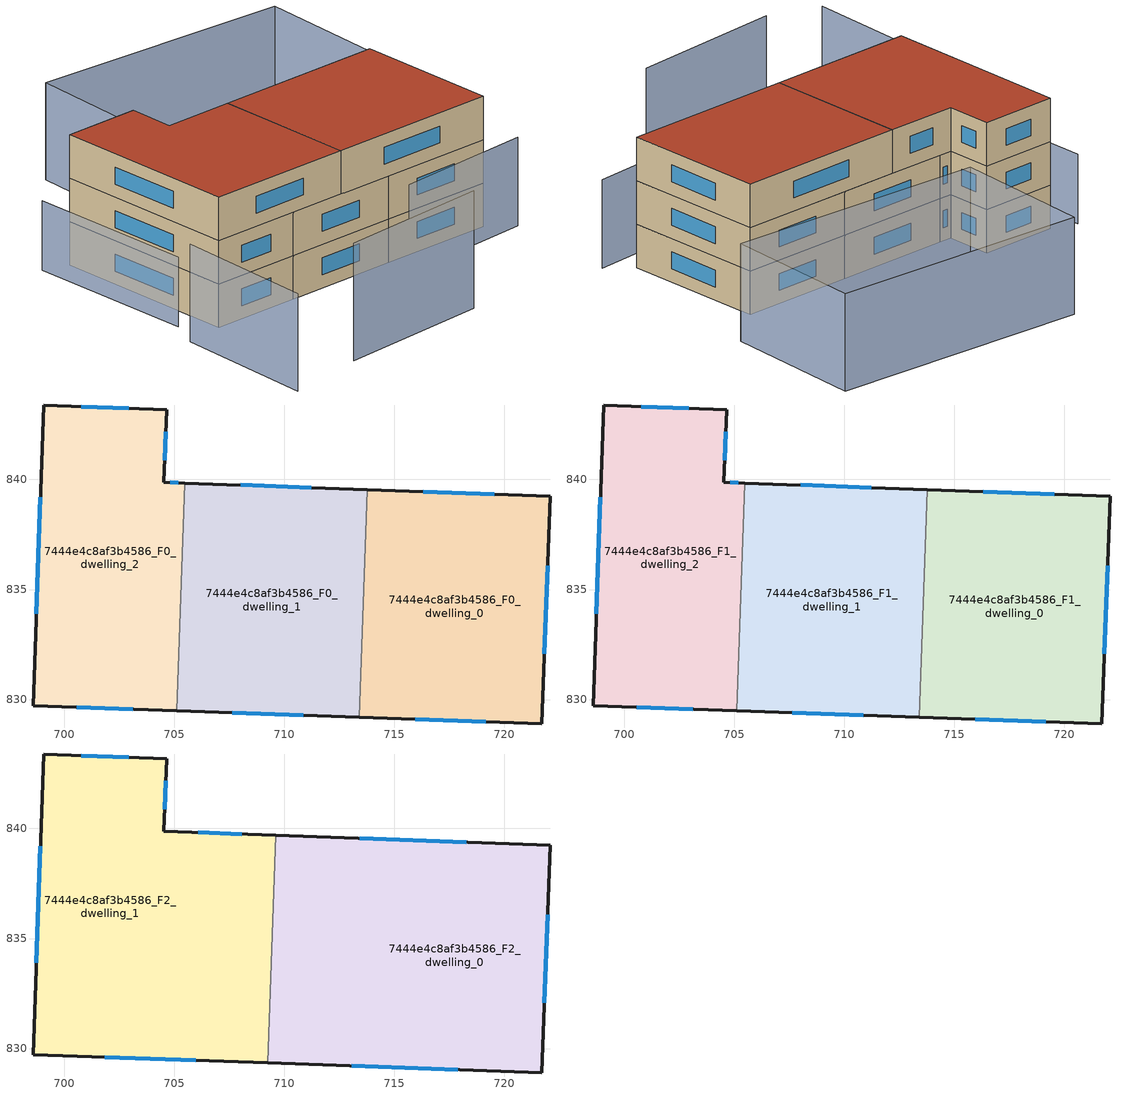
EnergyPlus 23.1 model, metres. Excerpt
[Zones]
7444e4c8af3b4586_F0_dwelling_0
 floor ground (EU_floor_Construction): 722.08,839.25 721.71,828.9 713.41,829.2 713.78,839.54 z0
 wall outside (EU_wall_Construction): 713.41,829.2 721.71,828.9 722.08,839.25 713.78,839.54 z0:3
 wall to 7444e4c8af3b4586_F0_dwelling_1 (EU_wall_Construction): 713.78,839.54 713.41,829.2 z0:3
 window (EU_Window_Construction): 719.54,839.34 716.32,839.45 / 721.83,832.07 721.97,836.08 / 715.95,829.11 719.17,828.99 z0.92:2.08
7444e4c8af3b4586_F0_dwelling_1
 floor ground (EU_floor_Construction): 713.78,839.54 713.41,829.2 705.11,829.49 705.48,839.84 z0
 wall outside (EU_wall_Construction): 713.78,839.54 705.48,839.84 / 705.11,829.49 713.41,829.2 z0:3
 wall to 7444e4c8af3b4586_F0_dwelling_2 (EU_wall_Construction): 705.48,839.84 705.11,829.49 z0:3
 window (EU_Window_Construction): 711.24,839.63 708.02,839.75 / 707.65,829.4 710.87,829.29 z0.92:2.08
7444e4c8af3b4586_F0_dwelling_2
 floor ground (EU_floor_Construction): 704.66,843.17 704.54,839.87 705.48,839.84 705.11,829.49 698.59,829.73 699.08,843.37 z0
 wall outside (EU_wall_Construction): 705.48,839.84 704.54,839.87 704.66,843.17 699.08,843.37 698.59,829.73 705.11,829.49 z0:3
 window (EU_Window_Construction): 700.58,829.66 703.11,829.57 / 698.93,839.19 698.74,833.91 / 702.95,843.23 700.78,843.31 / 704.57,840.88 704.62,842.16 / 705.19,839.85 704.83,839.86 z0.92:2.08
7444e4c8af3b4586_F1_dwelling_0
 floor to 7444e4c8af3b4586_F0_dwelling_0 (EU_floor_Construction): 722.08,839.25 721.71,828.9 713.41,829.2 713.78,839.54 z3
 wall outside (EU_wall_Construction): 713.41,829.2 721.71,828.9 722.08,839.25 713.78,839.54 z3:6
 wall to 7444e4c8af3b4586_F1_dwelling_1 (EU_wall_Construction): 713.78,839.54 713.41,829.2 z3:6
 window (EU_Window_Construction): 719.54,839.34 716.32,839.45 / 721.83,832.07 721.97,836.08 / 715.95,829.11 719.17,828.99 z3.92:5.08
7444e4c8af3b4586_F1_dwelling_1
 floor to 7444e4c8af3b4586_F0_dwelling_1 (EU_floor_Construction): 713.78,839.54 713.41,829.2 705.11,829.49 705.48,839.84 z3
 wall outside (EU_wall_Construction): 713.78,839.54 705.48,839.84 / 705.11,829.49 713.41,829.2 z3:6
 wall to 7444e4c8af3b4586_F1_dwelling_2 (EU_wall_Construction): 705.48,839.84 705.11,829.49 z3:6
 window (EU_Window_Construction): 711.24,839.63 708.02,839.75 / 707.65,829.4 710.87,829.29 z3.92:5.08
7444e4c8af3b4586_F1_dwelling_2
 floor to 7444e4c8af3b4586_F0_dwelling_2 (EU_floor_Construction): 704.66,843.17 704.54,839.87 705.48,839.84 705.11,829.49 698.59,829.73 699.07,843.37 z3
 wall outside (EU_wall_Construction): 705.48,839.84 704.54,839.87 704.66,843.17 699.08,843.37 698.59,829.73 705.11,829.49 z3:6
 window (EU_Window_Construction): 700.58,829.66 703.11,829.57 / 698.93,839.19 698.74,833.91 / 702.95,843.23 700.78,843.31 / 704.57,840.88 704.62,842.16 / 705.19,839.85 704.83,839.86 z3.92:5.08
7444e4c8af3b4586_F2_dwelling_0
 floor to 7444e4c8af3b4586_F1_dwelling_0 (EU_floor_Construction): 722.08,839.25 721.71,828.9 713.41,829.2 713.78,839.54 z6
 floor to 7444e4c8af3b4586_F1_dwelling_1 (EU_floor_Construction): 713.78,839.54 713.41,829.2 709.26,829.35 709.63,839.69 z6
 wall outside (EU_wall_Construction): 709.26,829.35 721.71,828.9 722.08,839.25 709.63,839.69 z6:9
 wall to 7444e4c8af3b4586_F2_dwelling_1 (EU_wall_Construction): 709.63,839.69 709.26,829.35 z6:9
 window (EU_Window_Construction): 718.27,839.38 713.44,839.56 / 721.83,832.07 721.97,836.08 / 713.07,829.21 717.9,829.04 z6.92:8.08
 roof outside (EU_roof_Construction): 721.71,828.9 722.08,839.25 709.63,839.69 709.26,829.35 z9
7444e4c8af3b4586_F2_dwelling_1
 floor to 7444e4c8af3b4586_F1_dwelling_1 (EU_floor_Construction): 709.63,839.69 709.26,829.35 705.11,829.49 705.48,839.84 z6
 floor to 7444e4c8af3b4586_F1_dwelling_2 (EU_floor_Construction): 704.66,843.17 704.54,839.87 705.48,839.84 705.11,829.49 698.59,829.73 699.07,843.37 z6
 wall outside (EU_wall_Construction): 709.63,839.69 704.54,839.87 704.66,843.17 699.08,843.37 698.59,829.73 709.26,829.35 z6:9
 window (EU_Window_Construction): 701.86,829.61 705.99,829.46 / 698.93,839.19 698.74,833.91 / 702.95,843.23 700.78,843.31 / 704.57,840.88 704.62,842.16 / 708.07,839.75 706.1,839.82 z6.92:8.08
 roof outside (EU_roof_Construction): 709.26,829.35 709.63,839.69 704.54,839.87 704.66,843.17 699.08,843.37 698.59,829.73 z9
shading: 700.79,819.95 712.02,820.31 z0:8.1; 713.16,827.09 723.34,827.41 z0:6.1; 695.75,829.49 694.87,819.17 / 707.72,853.89 726.53,851.95 / 726.53,851.95 725.47,841.71 / 725.47,841.71 706.66,843.66 / 706.66,843.66 707.72,853.89 z0:6.7; 697.32,844.09 696.88,831.66 z0:4.8
[Building]
EU S2 Campaign: North Axis=0; Terrain=City; Solar Distribution=FullExterior
[Site:Location]
Cape.Town.Intl.AP: Latitude=-33.965; Longitude=18.602; Time Zone=2; Elevation=46
[SizingPeriod:WeatherFileDays]
AnnualSizingPeriod: Begin Month=1; Begin Day of Month=1; End Month=12; End Day of Month=31; Day of Week for Start Day=Monday; Use Weather File Daylight Saving Period=No; Use Weather File Rain and Snow Indicators=No
[MATERIAL]
EU_InternalMass_Material: Roughness=MediumRough; Thickness=0.1; Conductivity=1; Density=1800; Specific Heat=900; Thermal Absorptance=0.9; Solar Absorptance=0.7; Visible Absorptance=0.7
[MATERIAL:NOMASS] Roughness=MediumRough; Thermal Absorptance=0.9; Solar Absorptance=0.7; Visible Absorptance=0.7
Name | Thermal Resistance
EU_wall_NoMass | 0.443251
EU_roof_NoMass | 0.403317
EU_floor_NoMass | 0.599929
[WINDOWMATERIAL:SIMPLEGLAZINGSYSTEM]
EU_Window_SimpleGlazing: UFactor=4.90254; Solar Heat Gain Coefficient=0.85; Visible Transmittance=0.85
[CONSTRUCTION]
EU_wall_Construction: EU_wall_NoMass
EU_roof_Construction: EU_roof_NoMass
EU_floor_Construction: EU_floor_NoMass
EU_Window_Construction: EU_Window_SimpleGlazing
EU_InternalMass_Construction: EU_InternalMass_Material
[ZONE] Type=1; Multiplier=1; Ceiling Height=autocalculate; Floor Area=autocalculate; Part of Total Floor Area=Yes
Name | Volume
7444e4c8af3b4586_F0_dwelling_0; 7444e4c8af3b4586_F1_dwelling_0 | 257.991
7444e4c8af3b4586_F2_dwelling_0 | 386.973
7444e4c8af3b4586_F0_dwelling_1; 7444e4c8af3b4586_F1_dwelling_1 | 257.99
7444e4c8af3b4586_F2_dwelling_1 | 386.982
7444e4c8af3b4586_F0_dwelling_2 | 257.982
7444e4c8af3b4586_F1_dwelling_2 | 257.983
[INTERNALMASS] Construction=EU_InternalMass_Construction
Name | Zone or ZoneList | Surface Area
7444e4c8af3b4586_F0_dwelling_0_EU_InternalMass | 7444e4c8af3b4586_F0_dwelling_0 | 85.9971
7444e4c8af3b4586_F0_dwelling_1_EU_InternalMass | 7444e4c8af3b4586_F0_dwelling_1 | 85.9967
7444e4c8af3b4586_F0_dwelling_2_EU_InternalMass | 7444e4c8af3b4586_F0_dwelling_2 | 85.994
7444e4c8af3b4586_F1_dwelling_0_EU_InternalMass | 7444e4c8af3b4586_F1_dwelling_0 | 85.9971
7444e4c8af3b4586_F1_dwelling_1_EU_InternalMass | 7444e4c8af3b4586_F1_dwelling_1 | 85.9967
7444e4c8af3b4586_F1_dwelling_2_EU_InternalMass | 7444e4c8af3b4586_F1_dwelling_2 | 85.994
7444e4c8af3b4586_F2_dwelling_0_EU_InternalMass | 7444e4c8af3b4586_F2_dwelling_0 | 128.993
7444e4c8af3b4586_F2_dwelling_1_EU_InternalMass | 7444e4c8af3b4586_F2_dwelling_1 | 128.995
[OTHEREQUIPMENT] Fuel Type=Electricity; Design Level Calculation Method=Watts/Area; Power per Zone Floor Area=1; Fraction Latent=0; Fraction Radiant=0; Fraction Lost=0; Carbon Dioxide Generation Rate=0; EndUse Subcategory=EU_Step8_InternalGains
Name | Zone or ZoneList or Space or SpaceList | Schedule
EU_Step8_InternalGain_7444e4c8af3b4586_F0_dwelling_0_f000 | 7444e4c8af3b4586_F0_dwelling_0 | EU_Step8_GainSchedule_7444e4c8af3b4586_F0_dwelling_0_f000
EU_Step8_InternalGain_7444e4c8af3b4586_F0_dwelling_1_f000 | 7444e4c8af3b4586_F0_dwelling_1 | EU_Step8_GainSchedule_7444e4c8af3b4586_F0_dwelling_1_f000
EU_Step8_InternalGain_7444e4c8af3b4586_F0_dwelling_2_f000 | 7444e4c8af3b4586_F0_dwelling_2 | EU_Step8_GainSchedule_7444e4c8af3b4586_F0_dwelling_2_f000
EU_Step8_InternalGain_7444e4c8af3b4586_F1_dwelling_0_f000 | 7444e4c8af3b4586_F1_dwelling_0 | EU_Step8_GainSchedule_7444e4c8af3b4586_F1_dwelling_0_f000
EU_Step8_InternalGain_7444e4c8af3b4586_F1_dwelling_1_f000 | 7444e4c8af3b4586_F1_dwelling_1 | EU_Step8_GainSchedule_7444e4c8af3b4586_F1_dwelling_1_f000
EU_Step8_InternalGain_7444e4c8af3b4586_F1_dwelling_2_f000 | 7444e4c8af3b4586_F1_dwelling_2 | EU_Step8_GainSchedule_7444e4c8af3b4586_F1_dwelling_2_f000
EU_Step8_InternalGain_7444e4c8af3b4586_F2_dwelling_0_f000 | 7444e4c8af3b4586_F2_dwelling_0 | EU_Step8_GainSchedule_7444e4c8af3b4586_F2_dwelling_0_f000
EU_Step8_InternalGain_7444e4c8af3b4586_F2_dwelling_1_f000 | 7444e4c8af3b4586_F2_dwelling_1 | EU_Step8_GainSchedule_7444e4c8af3b4586_F2_dwelling_1_f000
[ZONEVENTILATION:DESIGNFLOWRATE] Schedule=EU_AlwaysOn; Design Flow Rate Calculation Method=AirChanges/Hour; Air Changes per Hour=0.713097; Ventilation Type=Natural; Fan Pressure Rise=0; Fan Total Efficiency=1; Constant Term Coefficient=1; Temperature Term Coefficient=0; Velocity Term Coefficient=0; Velocity Squared Term Coefficient=0; Minimum Indoor Temperature=-100; Maximum Indoor Temperature=100; Delta Temperature=-100; Minimum Outdoor Temperature=-100; Maximum Outdoor Temperature=100; Maximum Wind Speed=40
Name | Zone or ZoneList or Space or SpaceList
EU_ConstantAir_7444e4c8af3b4586_F0_dwelling_0 | 7444e4c8af3b4586_F0_dwelling_0
EU_ConstantAir_7444e4c8af3b4586_F0_dwelling_1 | 7444e4c8af3b4586_F0_dwelling_1
EU_ConstantAir_7444e4c8af3b4586_F0_dwelling_2 | 7444e4c8af3b4586_F0_dwelling_2
EU_ConstantAir_7444e4c8af3b4586_F1_dwelling_0 | 7444e4c8af3b4586_F1_dwelling_0
EU_ConstantAir_7444e4c8af3b4586_F1_dwelling_1 | 7444e4c8af3b4586_F1_dwelling_1
EU_ConstantAir_7444e4c8af3b4586_F1_dwelling_2 | 7444e4c8af3b4586_F1_dwelling_2
EU_ConstantAir_7444e4c8af3b4586_F2_dwelling_0 | 7444e4c8af3b4586_F2_dwelling_0
EU_ConstantAir_7444e4c8af3b4586_F2_dwelling_1 | 7444e4c8af3b4586_F2_dwelling_1
[HVACTEMPLATE:THERMOSTAT] Constant Heating Setpoint=20; Constant Cooling Setpoint=50
EU_HeatOnly_7444e4c8af3b4586_F0_dwelling_0; EU_HeatOnly_7444e4c8af3b4586_F0_dwelling_1; EU_HeatOnly_7444e4c8af3b4586_F0_dwelling_2; EU_HeatOnly_7444e4c8af3b4586_F1_dwelling_0; EU_HeatOnly_7444e4c8af3b4586_F1_dwelling_1; EU_HeatOnly_7444e4c8af3b4586_F1_dwelling_2; EU_HeatOnly_7444e4c8af3b4586_F2_dwelling_0; EU_HeatOnly_7444e4c8af3b4586_F2_dwelling_1
[HVACTEMPLATE:ZONE:IDEALLOADSAIRSYSTEM] System Availability Schedule=EU_AlwaysOn; Maximum Heating Supply Air Temperature=50; Minimum Cooling Supply Air Temperature=13; Maximum Heating Supply Air Humidity Ratio=0.0156; Minimum Cooling Supply Air Humidity Ratio=0.0077; Heating Limit=NoLimit; Cooling Limit=NoLimit; Heating Availability Schedule=EU_AlwaysOn; Cooling Availability Schedule=EU_CoolingOff; Dehumidification Control Type=ConstantSensibleHeatRatio; Cooling Sensible Heat Ratio=0.7; Dehumidification Setpoint=60; Humidification Control Type=None; Humidification Setpoint=30; Outdoor Air Method=None; Outdoor Air Flow Rate per Person=0.00944; Outdoor Air Flow Rate per Zone Floor Area=0; Outdoor Air Flow Rate per Zone=0; Demand Controlled Ventilation Type=None; Outdoor Air Economizer Type=NoEconomizer; Heat Recovery Type=None; Sensible Heat Recovery Effectiveness=0.7; Latent Heat Recovery Effectiveness=0.65
Name | Template Thermostat
7444e4c8af3b4586_F0_dwelling_0 | EU_HeatOnly_7444e4c8af3b4586_F0_dwelling_0
7444e4c8af3b4586_F0_dwelling_1 | EU_HeatOnly_7444e4c8af3b4586_F0_dwelling_1
7444e4c8af3b4586_F0_dwelling_2 | EU_HeatOnly_7444e4c8af3b4586_F0_dwelling_2
7444e4c8af3b4586_F1_dwelling_0 | EU_HeatOnly_7444e4c8af3b4586_F1_dwelling_0
7444e4c8af3b4586_F1_dwelling_1 | EU_HeatOnly_7444e4c8af3b4586_F1_dwelling_1
7444e4c8af3b4586_F1_dwelling_2 | EU_HeatOnly_7444e4c8af3b4586_F1_dwelling_2
7444e4c8af3b4586_F2_dwelling_0 | EU_HeatOnly_7444e4c8af3b4586_F2_dwelling_0
7444e4c8af3b4586_F2_dwelling_1 | EU_HeatOnly_7444e4c8af3b4586_F2_dwelling_1
[SIZING:ZONE] Zone Cooling Design Supply Air Temperature Input Method=SupplyAirTemperature; Zone Cooling Design Supply Air Temperature=13; Zone Heating Design Supply Air Temperature Input Method=SupplyAirTemperature; Zone Heating Design Supply Air Temperature=50; Zone Cooling Design Supply Air Humidity Ratio=0.008; Zone Heating Design Supply Air Humidity Ratio=0.008; Cooling Design Air Flow Method=DesignDay; Cooling Design Air Flow Rate=0; Cooling Minimum Air Flow per Zone Floor Area=0.000762; Cooling Minimum Air Flow=0; Cooling Minimum Air Flow Fraction=0.2; Heating Design Air Flow Method=DesignDay; Heating Design Air Flow Rate=0; Heating Maximum Air Flow per Zone Floor Area=0.002032; Heating Maximum Air Flow=0.141576; Heating Maximum Air Flow Fraction=0.3; Account for Dedicated Outdoor Air System=No; Dedicated Outdoor Air System Control Strategy=NeutralSupplyAir; Dedicated Outdoor Air Low Setpoint Temperature for Design=autosize; Dedicated Outdoor Air High Setpoint Temperature for Design=autosize; Zone Load Sizing Method=Sensible Load Only No Latent Load; Zone Latent Cooling Design Supply Air Humidity Ratio Input Method=HumidityRatioDifference; Zone Cooling Design Supply Air Humidity Ratio Difference=0.005; Zone Latent Heating Design Supply Air Humidity Ratio Input Method=HumidityRatioDifference; Zone Humidification Design Supply Air Humidity Ratio Difference=0.005
7444e4c8af3b4586_F0_dwelling_0; 7444e4c8af3b4586_F0_dwelling_1; 7444e4c8af3b4586_F0_dwelling_2; 7444e4c8af3b4586_F1_dwelling_0; 7444e4c8af3b4586_F1_dwelling_1; 7444e4c8af3b4586_F1_dwelling_2; 7444e4c8af3b4586_F2_dwelling_0; 7444e4c8af3b4586_F2_dwelling_1
[SCHEDULE:CONSTANT]
Name | Hourly Value
EU_AlwaysOn | 1
EU_CoolingOff | 0
[SCHEDULE:FILE] Column Number=1; Rows to Skip at Top=0; Number of Hours of Data=8760; Column Separator=Comma; Interpolate to Timestep=No; Minutes per Item=60; Adjust Schedule for Daylight Savings=Yes
Name | File
EU_Step8_GainSchedule_7444e4c8af3b4586_F0_dwelling_0_f000 | ../../schedules/7444e4c8af3b4586/7444e4c8af3b4586_F0_dwelling_0_f000_gain.csv
EU_Step8_GainSchedule_7444e4c8af3b4586_F0_dwelling_1_f000 | ../../schedules/7444e4c8af3b4586/7444e4c8af3b4586_F0_dwelling_1_f000_gain.csv
EU_Step8_GainSchedule_7444e4c8af3b4586_F0_dwelling_2_f000 | ../../schedules/7444e4c8af3b4586/7444e4c8af3b4586_F0_dwelling_2_f000_gain.csv
EU_Step8_GainSchedule_7444e4c8af3b4586_F1_dwelling_0_f000 | ../../schedules/7444e4c8af3b4586/7444e4c8af3b4586_F1_dwelling_0_f000_gain.csv
EU_Step8_GainSchedule_7444e4c8af3b4586_F1_dwelling_1_f000 | ../../schedules/7444e4c8af3b4586/7444e4c8af3b4586_F1_dwelling_1_f000_gain.csv
EU_Step8_GainSchedule_7444e4c8af3b4586_F1_dwelling_2_f000 | ../../schedules/7444e4c8af3b4586/7444e4c8af3b4586_F1_dwelling_2_f000_gain.csv
EU_Step8_GainSchedule_7444e4c8af3b4586_F2_dwelling_0_f000 | ../../schedules/7444e4c8af3b4586/7444e4c8af3b4586_F2_dwelling_0_f000_gain.csv
EU_Step8_GainSchedule_7444e4c8af3b4586_F2_dwelling_1_f000 | ../../schedules/7444e4c8af3b4586/7444e4c8af3b4586_F2_dwelling_1_f000_gain.csv
